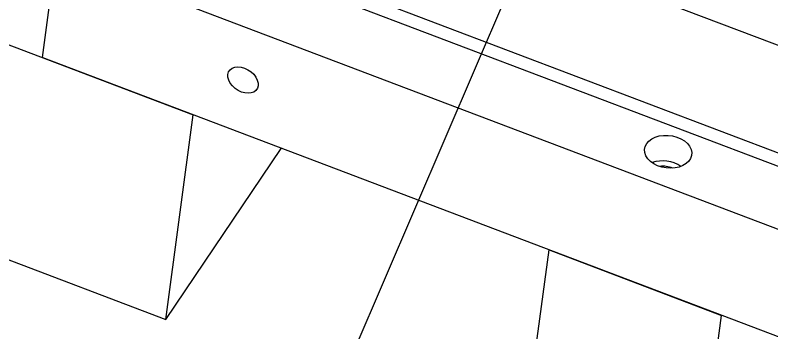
# Model space of a CAD drawing. Header units: millimetres. Extents: x 5 to 1533, y -1183 to 895.
# Drawn here: x 921.2 to 1080.6, y 103.4 to 170.4 of the extents above; entities that cross this region are included whole.
import ezdxf

# ---------------------------------------------------------------- set-up
doc = ezdxf.new("R2010")
doc.units = ezdxf.units.MM
doc.dimstyles.new('SLDDIMSTYLE2', dxfattribs={"dimtxt": 0.18, "dimasz": 1.016, "dimexe": 0, "dimexo": 0.0625, "dimgap": 0, "dimtad": 0, "dimtih": 1, "dimtoh": 1, "dimdec": 0, "dimrnd": 1e-09, "dimzin": 0, "dimdsep": 46, "dimtxsty": 'Standard', "dimblk1": 'DOT', "dimblk2": 'DOT', "dimsah": 1, "dimcen": 0.09, "dimadec": 0, "dimazin": 0, "dimtfac": 1.016, "dimtdec": 0, "dimtofl": 0, "dimtmove": 0, "dimatfit": 3, "dimldrblk": 'DOT', "dimfxl": 1, "dimfrac": 2, "dimtolj": 1, "dimtzin": 0, "dimarcsym": 0})

# ---------------------------------------------------------------- blocks, each defined once
blk = doc.blocks.new('_Dot')
at = {"color": 0, "linetype": 'ByBlock', "lineweight": -2}
blk.add_line((-0.5, 0), (-1, 0), dxfattribs=at)
at = {"color": 0, "linetype": 'ByBlock', "const_width": 0.5}
blk.add_lwpolyline([(-0.25, 0, 1), (0.25, 0, 1)], format="xyb", close=True, dxfattribs=at)

msp = doc.modelspace()

# ---------------------------------------------------------------- linework, layer by layer
at = {"color": 7, "linetype": 'Continuous', "lineweight": 25}
for p, q in [((1148.473, 116.03), (966.714, 185.061)), ((929.712, 183.027), (926.846, 161.454)), ((1179.63, 88.109), (929.712, 183.027)), ((1148.114, 113.333), (966.356, 182.364)), ((1151.339, 137.603), (1038.649, 180.402)), ((904.126, 170.083), (958.654, 149.373)), ((1176.763, 66.536), (926.846, 161.454)), ((952.92, 106.226), (958.654, 149.373)), ((952.92, 106.226), (977.227, 142.319)), ((898.393, 126.936), (952.92, 106.226)), ((1027.896, 77.751), (1033.629, 120.898)), ((1033.629, 120.898), (1069.98, 107.092)), ((1064.247, 63.945), (1069.98, 107.092))]:
    msp.add_line(p, q, dxfattribs=at)
at = {"color": 7, "linetype": 'Continuous', "lineweight": 25, "flags": 128}
for points in [[(968.84, 154.191), (968.141, 154.523), (967.493, 154.965), (966.93, 155.494), (966.479, 156.084), (966.164, 156.705), (965.999, 157.326), (965.994, 157.916), (966.148, 158.446), (966.454, 158.889), (966.896, 159.222), (967.453, 159.429), (968.096, 159.5), (968.793, 159.431), (969.509, 159.225), (970.209, 158.893), (970.856, 158.452), (971.419, 157.923), (971.87, 157.333), (972.186, 156.712), (972.35, 156.091), (972.356, 155.5), (972.201, 154.971), (971.895, 154.528), (971.453, 154.195), (970.896, 153.987), (970.254, 153.917), (969.556, 153.986), (968.84, 154.191)], [(1054.189, 143.325), (1054.655, 143.865), (1055.269, 144.322), (1056.008, 144.681), (1056.846, 144.929), (1057.751, 145.057), (1058.693, 145.059), (1059.635, 144.937), (1060.545, 144.694), (1061.39, 144.339), (1062.138, 143.885), (1062.764, 143.348), (1063.243, 142.748), (1063.56, 142.107), (1063.702, 141.447), (1063.665, 140.793), (1063.449, 140.168), (1063.063, 139.595), (1062.521, 139.094), (1061.841, 138.684), (1061.049, 138.379), (1060.174, 138.19), (1059.246, 138.125), (1058.3, 138.185), (1057.369, 138.369), (1056.488, 138.669), (1055.688, 139.076), (1054.998, 139.573), (1054.443, 140.144), (1054.043, 140.767), (1053.812, 141.421), (1053.76, 142.081), (1053.887, 142.723), (1054.189, 143.325)]]:
    msp.add_lwpolyline(points, dxfattribs=at)
at = {"color": 7, "linetype": 'Continuous', "lineweight": 25}
for centre, radius, start, end in [((1057.578, 132.911), 6.776, 55.5602, 109.30191), ((1057.698, 133.812), 4.74, 65.83495, 99.02716)]:
    msp.add_arc(centre, radius, start, end, dxfattribs=at)

# ---------------------------------------------------------------- leaders
at = {"color": 7, "linetype": 'Continuous', "lineweight": 0}
msp.add_leader([(1037.737, 205.037), (984.507, 81.036)], dimstyle='SLDDIMSTYLE2', dxfattribs=at)

doc.saveas('drawing.dxf')
